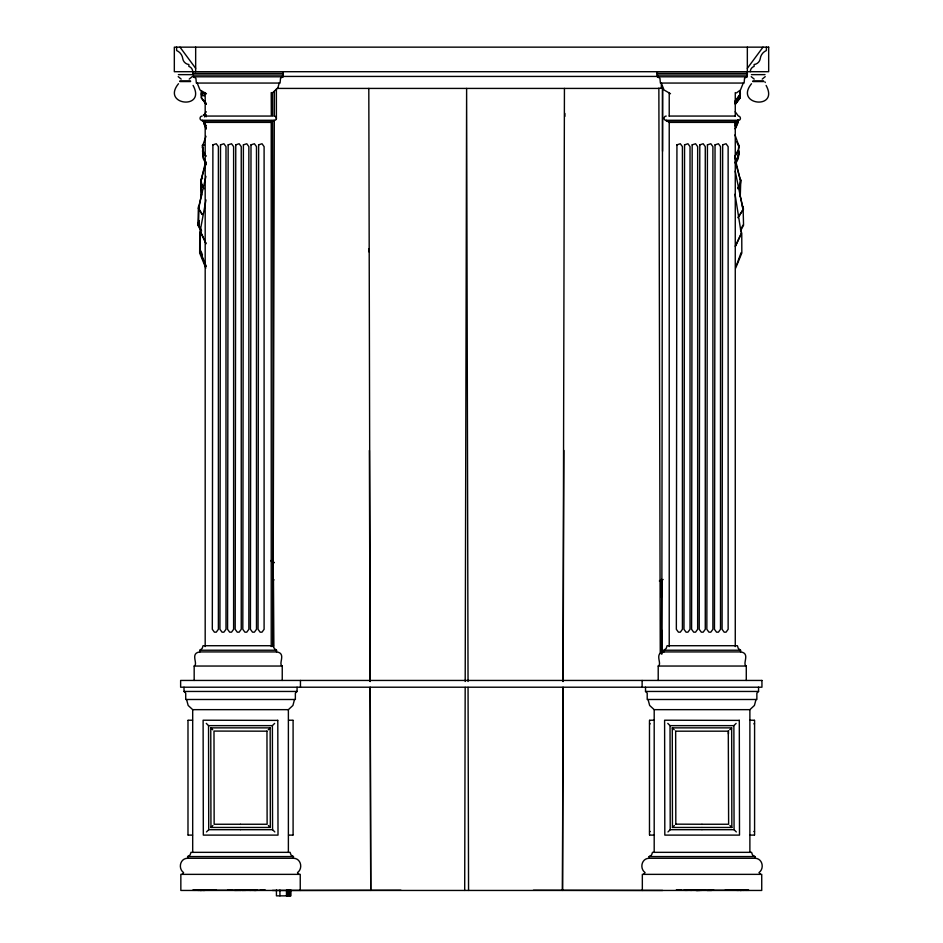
<?xml version="1.0" encoding="UTF-8"?>
<svg xmlns="http://www.w3.org/2000/svg" width="943" height="943" viewBox="0 0 943 943"><rect width="100%" height="100%" fill="white"/><g stroke="black" fill="none" stroke-linecap="round" stroke-linejoin="round"><path stroke-width="1.41" d="M273.317 646.957L272.598 120.586M743.072 206.576L743.555 225.212L740.962 230.139M199.727 232.874L199.668 253.03L205.822 268.107M273.01 646.155L274.295 120.787M274.307 116.378L274.366 91.353M273.647 646.014L273.376 579.485L273.505 646.014M464.699 890.44L465.182 687.364M465.194 681.471L466.62 88.418L468.046 681.471M562.983 687.364L562.5 890.44L563.124 687.364M563.006 681.471L564.433 88.418M563.136 681.471L563.843 450.424M564.869 116.378L564.869 113.431M661.786 654.301L662.552 88.229L658.697 88.229M201.625 231.011L198.501 225.106L199.044 205.928M203.688 120.704L203.641 123.109L206.234 129.073M206.093 104.19L201.378 98.013L201.719 92.85L205.609 94.017M201.543 95.691L201.743 92.308L205.633 93.628M201.507 96.257L201.719 92.85M201.507 94.524L201.719 91.471M201.107 94.194L201.331 91.153M294.522 699.494L292.919 705.458L288.381 709.655L192.69 709.655L188.164 705.458L186.561 699.494M756.015 699.494L754.412 705.458L749.885 709.655L654.194 709.655L649.656 705.458L648.053 699.494M740.302 195.154L740.797 179.724L740.432 183.39L737.78 188.741M739.842 195.472L740.196 191.252M739.984 196.262L740.314 184.109M739.819 194.788L740.172 190.722M738.734 151.505L738.098 156.656L735.033 163.009M738.982 150.68L738.334 155.89L735.175 162.326M738.864 153.591L738.239 158.589L735.788 163.516M738.77 152.542L738.121 157.528L735.681 162.502M739.265 145.363L738.605 149.854L735.08 156.078M279.222 83.055L277.855 87.899L272.374 92.956M743.261 83.055L740.455 89.974L736.412 92.956M199.126 222.359L198.643 225.2L201.142 230.068M198.702 223.255L199.185 220.544M198.501 225.106L198.985 222.359M200.529 230.139L197.936 225.212L198.454 222.348M205.975 199.904L200.128 231.318L206.093 243.718M198.985 207.106L201.613 194.175M198.419 206.576L197.936 225.212M201.165 180.148L205.562 161.831M205.963 176.353L198.372 208.45L202.12 214.521M206.14 162.184L201.024 180.219L201.378 183.72L203.299 187.516M189.213 79.106L192.207 76.642M762.227 79.106L765.221 76.642M206.022 136.263L202.627 145.705L203.264 150.173M736.719 264.606L741.092 252.689M735.127 126.244L737.721 120.091M735.198 128.389L737.791 122.378L737.744 119.997M735.127 125.136L736.683 121.553M735.257 129.073L737.85 123.109L737.803 120.704M735.257 123.816L736.294 121.682M738.063 187.751L739.984 183.802L740.326 180.148L734.915 157.611M735.505 123.639L736.577 121.47M737.933 120.857L735.976 124.771L737.992 121.022M740.491 229.833L742.99 225.106M735.67 268.107L741.823 253.03L741.764 232.874L735.587 245.993M734.833 156.279L738.239 150.173L738.864 145.705L734.986 134.908M739.241 215.888L742.99 209.558L735.21 171.166M743.579 209.004L737.815 217.703M735.269 246.3L741.233 233.381L735.033 194.187M735.222 103.023L739.949 95.691L739.819 93.44M735.257 103.482L739.984 96.257L739.772 92.85L740.114 98.013L735.399 104.19M206.293 111.745L203.712 115.27L206.152 116.319M735.257 100.972L739.984 94.524L739.772 91.471M747.339 68.32L763.005 47.15M734.68 101.903L740.385 94.194L740.172 91.153M735.363 104.095L740.09 97.73L739.901 95.078M204.49 116.885L206.34 114.775M266.869 731.179L213.99 731.073L214.144 824.253L240.371 824.253M268.248 729.788L270.169 727.866L210.772 727.866L210.949 827.459L240.371 827.459M274.826 831.938L272.574 829.699L272.48 793.865L272.397 725.639L274.637 723.387M277.631 720.393L203.11 720.216L203.323 835.109L278.008 835.109L277.796 720.216M206.482 831.938L208.721 829.699L208.544 725.639L206.293 723.387M210.949 827.459L212.87 825.538M728.361 731.179L675.612 731.19M729.741 729.788L731.662 727.866L672.276 727.866L672.442 827.459L701.863 827.459M736.33 831.938L734.067 829.699L733.984 793.865L733.89 725.639L736.129 723.387M739.123 720.393L664.603 720.216L664.815 835.109L739.501 835.109L739.3 720.216M667.974 831.938L670.214 829.699L670.037 725.639L667.785 723.387M672.442 827.459L674.363 825.538M675.754 824.158L701.863 824.253M201.189 195.154L200.694 179.724L202.592 178.38M753.881 723.87L754.483 723.552M650.187 831.467L649.597 831.785M661.467 653.381L661.715 579.485L659.346 580.994M659.746 580.758L661.715 579.485M194.175 680.445L194.175 666.041C198.549 663.978 189.637 653.145 199.869 651.919L199.869 650.222L202.156 648.466L203.063 645.719L273.352 645.719L274.26 648.466L276.547 650.222L276.547 651.919C286.79 653.145 277.867 663.978 282.24 666.041L282.24 680.445M658.214 680.445L658.214 666.041C662.587 663.978 653.676 653.145 663.907 651.919L663.907 650.222L666.194 648.466L667.102 645.719L737.391 645.719L738.298 648.466L740.585 650.222L740.585 651.919C750.817 653.145 741.905 663.978 746.278 666.041L746.278 680.445M659.699 581.053L663.153 579.485M182.105 874.361L183.567 872.581C177.885 868.456 180.089 858.283 187.61 858.271L187.61 856.574L190.05 855.053L191.005 852.342L290.079 852.342L291.033 855.053L293.462 856.574L293.462 858.271C300.994 858.283 303.198 868.456 297.517 872.581L298.966 874.361M643.609 874.361L645.059 872.581C639.378 868.456 641.582 858.283 649.114 858.271L649.114 856.574L651.542 855.053L652.497 852.342L751.571 852.342L752.526 855.053L754.966 856.574L754.966 858.271C762.486 858.283 764.69 868.456 759.009 872.581L760.471 874.361M274.248 120.291L271.313 122.39L205.114 122.39L202.167 120.291M738.286 120.291L735.351 122.39L669.153 122.39L666.206 120.291M202.167 116.06C199.869 115.989 199.173 119.466 201.319 120.291L275.097 120.291C277.254 119.466 276.558 115.989 274.248 116.06M666.206 116.06C663.907 115.989 663.212 119.466 665.357 120.291L739.135 120.291C741.292 119.466 740.597 115.989 738.286 116.06M297.069 687.211L297.069 691.455L295.371 693.14L295.371 699.494L185.712 699.494L185.712 693.14L184.015 691.455L184.015 687.211M758.561 687.211L758.561 691.455L756.864 693.14L756.864 699.494L647.204 699.494L647.204 693.14L645.519 691.455L645.519 687.211M204.395 144.963L202.226 145.363L202.886 149.854M283.089 71.703L283.089 76.784L280.519 78.222L280.071 83.055L196.356 83.055L195.896 78.222L193.327 76.784L193.327 71.703M747.127 71.703L747.127 76.784L744.557 78.222L744.11 83.055L660.395 83.055L659.935 78.222L657.365 76.784L657.365 71.703M740.102 890.404L741.222 890.345M683.864 890.298L701.215 890.275M198.678 890.333L197.759 890.345L205.138 890.345M200.27 890.345L201.389 890.404M691.667 890.322L690.441 890.333L691.914 890.333M701.533 890.322L700.484 890.333L701.733 890.333M199.94 890.381L201.543 890.369M202.816 890.381L204.702 890.369M239.758 890.333L241.007 890.333L234.571 890.416M249.577 890.333L251.05 890.333L249.824 890.322M272.421 890.451L400.975 890.263M681.412 890.275L676.06 890.275L748.836 890.31L725.026 890.286M690.983 890.275L692.799 890.275M684.795 890.357L687.388 890.357M695.675 890.357L697.891 890.357M746.007 890.31L747.21 890.31M193.327 73.401L283.089 73.401M657.365 73.401L747.127 73.401M178.416 74.638L191.759 74.638M751.43 74.638L765.009 74.638M281.957 76.43L658.403 76.43M193.327 76.784L283.089 76.784M657.365 76.784L747.127 76.784M179.818 80.98L190.58 80.98M752.844 80.98L763.606 80.98M179.818 81.558L190.58 81.558M752.844 81.558L763.606 81.558M277.136 88.418L658.862 88.418L660.253 653.511M205.114 116.06L271.313 116.06L271.23 92.555M669.153 116.06L735.351 116.06M202.167 120.904L274.248 120.904M666.206 120.904L738.286 120.904M199.869 650.222L276.547 650.222M663.907 650.222L740.585 650.222M199.869 651.919L276.547 651.919M663.907 651.919L740.585 651.919M194.175 666.041L282.24 666.041M658.214 666.041L746.278 666.041M184.015 691.455L297.069 691.455M645.519 691.455L758.561 691.455M188.152 720.216L192.525 720.216M288.558 720.216L292.919 720.216M649.656 720.216L654.018 720.216M750.05 720.216L754.424 720.216M208.544 725.639L272.397 725.639M670.037 725.639L733.89 725.639M240.548 824.253L267.117 824.253L266.963 731.073M702.052 824.253L728.621 824.253L728.291 731.249M240.548 827.459L270.335 827.459L270.169 727.866M702.052 827.459L731.839 827.459L731.662 727.866M208.721 829.699L240.371 829.699M240.548 829.699L272.574 829.699M670.214 829.699L701.863 829.699M702.052 829.699L734.067 829.699M188.152 835.109L192.525 835.109M288.558 835.109L292.919 835.109M649.656 835.109L654.018 835.109M750.05 835.109L754.424 835.109M187.61 856.574L293.462 856.574M649.114 856.574L754.966 856.574M187.61 858.271L293.462 858.271M649.114 858.271L754.966 858.271M216.466 890.286L192.655 890.31L265.431 890.275L260.079 890.275M227.581 890.263L233.074 890.263M235.29 890.263L257.628 890.298M699.506 890.392L696.335 890.392L700.307 890.392M736.789 890.369L738.675 890.381M533.373 890.263L662.67 890.451M699.765 890.263L706.213 890.263M708.417 890.263L713.91 890.263M733.642 890.286L744.003 890.286M707.109 890.44L711.623 890.44M248.693 890.275L255.918 890.392M241.986 890.392L245.817 890.357M254.103 890.357L256.696 890.357M742.813 890.333L743.732 890.345M739.949 890.369L741.552 890.381M194.282 890.31L195.484 890.31M204.171 95.75L201.59 95.078L201.401 97.73L206.128 104.095M201.613 94.807L204.195 95.573M670.497 93.722L664.037 89.974L661.243 83.055M206.458 93.722L199.999 89.974L197.205 83.055M649.597 723.552L650.187 723.87M754.483 831.785L753.881 831.467M205.904 116.142L203.37 115.011L206.281 116.743M274.071 562.393L270.735 560.531L274.154 562.782M273.376 579.485L273.989 579.886M751.217 76.642L754.211 79.106M178.203 76.642L181.197 79.106M672.276 727.866L674.21 729.788M729.906 825.538L731.839 827.459M210.772 727.866L212.705 729.788M268.401 825.538L270.335 827.459M764.95 81.9L765.292 82.536M751.512 83.738C733.854 105.298 779.672 110.26 766.105 85.436M178.486 83.738C160.829 105.298 206.658 110.26 193.079 85.436M179.995 47.15L195.661 68.32M735.198 111.745L737.78 115.27M204.655 101.066L206.234 103.482M205.798 243.011L200.364 231.235L200.258 251.781L206.222 266.244M198.56 208.262L202.321 214.485M205.845 156.125L203.122 151.434L202.486 147.143M205.951 156.114L203.228 151.316L202.592 147.002M205.833 266.598L200.399 252.689M203.499 121.022L206.093 126.138L203.57 120.857M204.101 188.753L201.531 183.602L201.177 180.078L201.507 196.262M206.317 164.754L203.264 158.589L202.627 153.591M203.37 157.528L205.822 162.502M203.7 122.378L206.293 128.389M736.742 141.827L738.44 145.811M200.989 251.062L202.45 254.94M736.141 164.954L740.467 180.219M739.925 194.765L743.131 208.45M742.447 205.928L742.931 208.262M740.833 228.465L741.363 231.318M202.721 152.542L203.205 156.279M202.757 151.505L203.24 155.371M202.509 150.68L203.158 155.89M200.694 179.724L201.059 183.39M661.291 579.756L661.373 597.426M661.514 629.818L661.621 653.381M468.058 687.364L468.553 890.44M368.807 88.418L370.234 681.471M370.257 687.364L370.74 890.44L370.116 687.364M368.784 248.822L368.784 251.757M369.397 450.424L370.104 681.471M728.467 731.073L728.467 733.996M675.659 731.249L675.813 824.088M272.551 92.65L272.586 116.178M766.388 47.15L766.388 50.533A10.302 10.302 0 0 0 760.235 58.607L760.188 58.961A6.978 6.978 0 0 1 754.117 64.513L754.117 66.411A5.552 5.552 0 0 0 750.31 71.703M754.589 720.393L754.589 834.944M749.885 709.655L749.885 852.236M747.339 47.15L747.339 75.098L657.153 75.098L657.153 71.703M735.269 92.555L735.269 116.13M735.269 120.551L735.269 646.556M669.224 92.555L669.224 116.13M669.224 122.024L669.224 646.556M662.552 89.09L662.552 151.269M661.349 83.727L661.349 88.229M654.194 709.655L654.194 852.236M649.479 720.393L649.479 834.944M642.336 890.451L642.336 874.361L761.732 874.361L761.732 890.451L180.844 890.451L180.844 874.361L300.239 874.361L300.239 890.451M642.124 680.445L642.124 687.211M300.452 680.445L300.452 687.211M293.096 720.393L293.096 834.944M290.892 890.039L290.892 895.85L276.44 895.85L276.44 890.039M290.338 890.039L290.338 895.85M289.277 890.039L289.277 895.85M288.381 709.655L288.381 852.236M288.098 890.039L288.098 895.85M287.544 890.039L287.544 895.85M286.483 890.039L286.483 895.85M283.301 71.703L283.301 75.098L193.115 75.098L193.115 71.703M279.918 890.039L279.918 895.85M276.382 89.031L276.382 118.794M271.938 93.251L271.938 105.298M271.938 106.653L271.938 115.588M271.938 121.482L271.938 165.39M271.23 120.551L271.23 646.556M205.185 92.555L205.185 116.13M205.185 122.024L205.185 646.556M195.661 47.15L195.661 71.703M192.69 709.655L192.69 852.236M187.987 720.393L187.987 834.944M176.612 47.15L176.612 50.533A10.302 10.302 0 0 1 182.765 58.607L182.812 58.961A6.978 6.978 0 0 0 188.883 64.513L188.883 66.411A5.552 5.552 0 0 1 192.69 71.703M212.894 144.845L212.316 629.299L214.415 632.175L216.277 632.175L218.375 629.299L218.375 146.625L216.277 143.749L212.894 144.845M220.521 144.845L219.943 629.299L222.029 632.175L223.904 632.175L225.99 629.299L225.99 146.625L223.904 143.749L220.521 144.845M228.147 144.845L227.569 629.299L229.656 632.175L231.53 632.175L233.616 629.299L233.616 146.625L231.53 143.749L228.147 144.845M235.762 144.845L235.184 629.299L237.271 632.175L239.145 632.175L241.243 629.299L241.243 146.625L239.145 143.749L235.762 144.845M243.388 144.845L242.811 629.299L244.897 632.175L246.771 632.175L248.858 629.299L248.858 146.625L246.771 143.749L243.388 144.845M251.003 144.845L250.425 629.299L252.524 632.175L254.386 632.175L256.484 629.299L256.484 146.625L254.386 143.749L251.003 144.845M258.63 144.845L258.052 629.299L260.138 632.175L262.013 632.175L264.099 629.299L264.099 146.625L262.013 143.749L258.63 144.845M676.933 144.845L676.355 629.299L678.453 632.175L680.316 632.175L682.414 629.299L682.414 146.625L680.316 143.749L676.933 144.845M684.559 144.845L683.981 629.299L686.068 632.175L687.942 632.175L690.028 629.299L690.028 146.625L687.942 143.749L684.559 144.845M692.174 144.845L691.596 629.299L693.694 632.175L695.557 632.175L697.655 629.299L697.655 146.625L695.557 143.749L692.174 144.845M699.8 144.845L699.223 629.299L701.309 632.175L703.183 632.175L705.27 629.299L705.27 146.625L703.183 143.749L699.8 144.845M707.427 144.845L706.849 629.299L708.936 632.175L710.81 632.175L712.896 629.299L712.896 146.625L710.81 143.749L707.427 144.845M715.042 144.845L714.464 629.299L716.55 632.175L718.425 632.175L720.511 629.299L720.511 146.625L718.425 143.749L715.042 144.845M722.668 144.845L722.09 629.299L724.177 632.175L726.051 632.175L728.137 629.299L728.137 146.625L726.051 143.749L722.668 144.845M768.675 47.15L174.325 47.15L174.325 71.703L768.675 71.703L768.675 47.15M761.944 680.445L180.632 680.445L180.632 687.211L761.944 687.211L761.944 680.445"/></g></svg>
